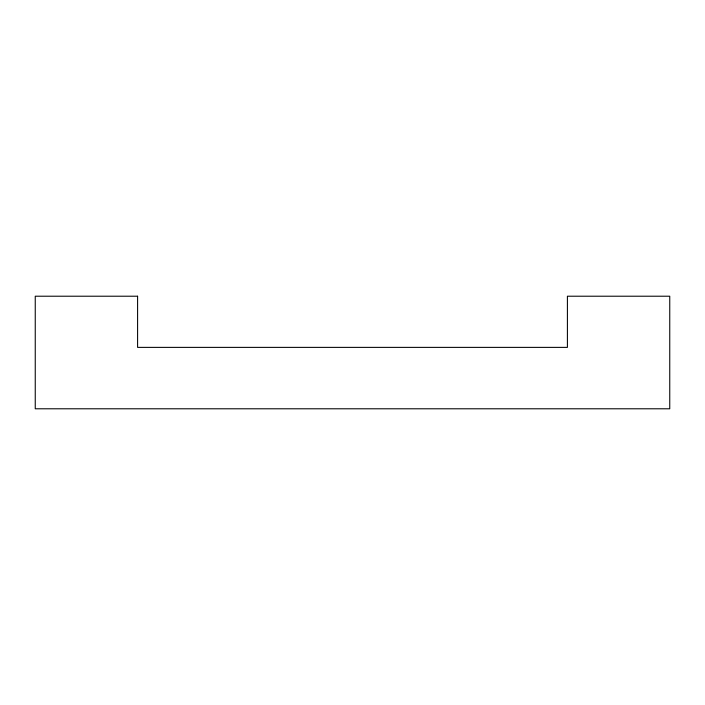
<?xml version="1.0" encoding="UTF-8"?>
<svg xmlns="http://www.w3.org/2000/svg" width="705" height="705" viewBox="0 0 705 705"><rect width="100%" height="100%" fill="white"/><g stroke="black" fill="none" stroke-linecap="round" stroke-linejoin="round"><path stroke-width="1.06" d="M137.59 296.215L35.25 296.215L35.25 408.785L669.75 408.785L669.75 296.215L567.41 296.215L567.41 347.38L137.59 347.38L137.59 296.215"/></g></svg>
